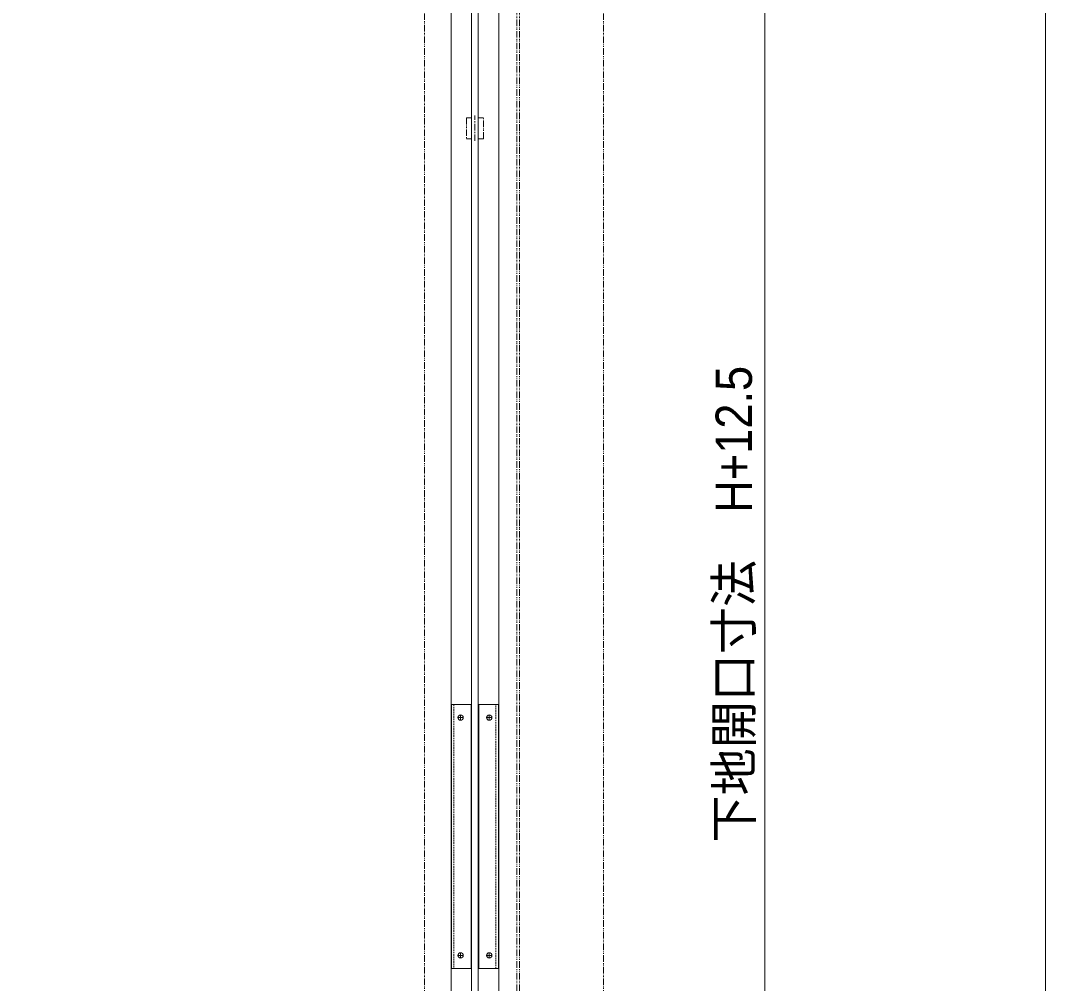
# Model space of a CAD drawing. Units: millimetres, scale not verified. Extents: x -4547 to 4547, y -2284 to 2284.
# Drawn here: x 884 to 1659, y -697 to 32 of the extents above; entities that cross this region are included whole.
import ezdxf
from ezdxf.enums import TextEntityAlignment as Align

# ---------------------------------------------------------------- set-up
doc = ezdxf.new("R2010")
doc.units = ezdxf.units.MM
doc.header["$LTSCALE"] = 20
for name, pattern in [('CHAIN1', [8, 5, -1, 1, -1]), ('DASHED1', [1.8, 1.2, -0.6]), ('DOUBLE_CHAIN1', [8.8, 5, -1, 0.6, -0.6, 0.6, -1])]:
    doc.linetypes.add(name, pattern=pattern)
for name, color, linetype, lineweight in [('0-2_2寸法-1', 7, 'Continuous', 9), ('0-4_3一般', 7, 'Continuous', 9), ('0-5_1図面枠', 7, 'Continuous', 9)]:
    doc.layers.add(name, color=color, linetype=linetype, lineweight=lineweight)
doc.styles.add('ＭＳ Ｐゴシック', font='')
doc.styles.get('ＭＳ Ｐゴシック').set_extended_font_data('MS PGothic')

# ---------------------------------------------------------------- blocks, each defined once
blk = doc.blocks.new('グループ-5')
at = {"layer": '0-4_3一般', "linetype": 'DOUBLE_CHAIN1'}
blk.add_line((52000.6, 15080), (52000.6, -31920), dxfattribs=at)
blk.add_lwpolyline([(52040.6, 15080), (52040.6, -31920), (50600.6, -31920), (50600.6, 15080)], dxfattribs=at)
blk = doc.blocks.new('グループ-9')
at = {"layer": '0-4_3一般'}
blk.add_lwpolyline([(51004.6, 14720), (51724.6, 14720), (51724.6, -31580), (51004.6, -31580)], close=True, dxfattribs=at)
blk = doc.blocks.new('グループ-10')
at = {"layer": '0-4_3一般', "linetype": 'DASHED1'}
for p, q in [((51047.6, -9720), (51047.6, -13720)), ((51681.6, -13720), (51681.6, -9720))]:
    blk.add_line(p, q, dxfattribs=at)
at = {"layer": '0-4_3一般', "linetype": 'CHAIN1'}
for p, q in [((51191.6, -9920), (51103.6, -9920)), ((51147.6, -9964), (51147.6, -9876)), ((51625.6, -9920), (51537.6, -9920)), ((51581.6, -9876), (51581.6, -9964)), ((51147.6, -13564), (51147.6, -13476)), ((51581.6, -13476), (51581.6, -13564)), ((51191.6, -13520), (51103.6, -13520)), ((51625.6, -13520), (51537.6, -13520))]:
    blk.add_line(p, q, dxfattribs=at)
at = {"layer": '0-4_3一般'}
for points in [[(51307.6, -9720), (51307.6, -13720), (51007.6, -13720), (51007.6, -9720)], [(51421.6, -9720), (51721.6, -9720), (51721.6, -13720), (51421.6, -13720)]]:
    blk.add_lwpolyline(points, close=True, dxfattribs=at)
for centre in [(51147.6, -9920), (51581.6, -9920), (51147.6, -13520), (51581.6, -13520)]:
    blk.add_circle(centre, 40, dxfattribs=at)
blk = doc.blocks.new('グループ-11')
at = {"layer": '0-4_3一般'}
for name in ['グループ-5', 'グループ-9', 'グループ-10']:
    blk.add_blockref(name, (0, 0), dxfattribs=at)
blk = doc.blocks.new('グループ-12')
at = {"layer": '0-4_3一般', "linetype": 'DOUBLE_CHAIN1'}
blk.add_line((53310.6, -31920), (53310.6, 15080), dxfattribs=at)
blk = doc.blocks.new('グループ-13')
at = {"layer": '0-4_3一般'}
blk.add_blockref('グループ-12', (0, 0), dxfattribs=at)
blk = doc.blocks.new('グループ-17')
at = {"layer": '0-4_3一般'}
for name in ['グループ-13', 'グループ-11']:
    blk.add_blockref(name, (0, 0), dxfattribs=at)
blk = doc.blocks.new('グループ-18')
at = {"layer": '0-4_3一般'}
blk.add_lwpolyline([(51314.6, 13840), (51414.6, 13840), (51414.6, -30760), (51314.6, -30760)], close=True, dxfattribs=at)
blk.add_blockref('グループ-17', (0, 0), dxfattribs=at)
blk = doc.blocks.new('グループ-110')
at = {"layer": '0-4_3一般', "linetype": 'CHAIN1'}
for p, q in [((51364.6, -1192.2), (51364.6, -806.4)), ((51364.6, -16112.2), (51364.6, -15726.4))]:
    blk.add_line(p, q, dxfattribs=at)
at = {"layer": '0-4_3一般', "linetype": 'DOUBLE_CHAIN1'}
for p, q in [((51234.6, -15760), (51234.6, -16080)), ((51314.6, -15760), (51234.6, -15760)), ((51314.6, -16080), (51314.6, -15760)), ((51494.6, -15760), (51414.6, -15760)), ((51414.6, -15760), (51414.6, -16080)), ((51494.6, -16080), (51494.6, -15760)), ((51234.6, -16080), (51314.6, -16080)), ((51414.6, -16080), (51494.6, -16080))]:
    blk.add_line(p, q, dxfattribs=at)
for points in [[(51314.6, -1160), (51314.6, -840), (51234.6, -840), (51234.6, -1160)], [(51414.6, -840), (51414.6, -1160), (51494.6, -1160), (51494.6, -840)]]:
    blk.add_lwpolyline(points, close=True, dxfattribs=at)
blk = doc.blocks.new('グループ-111')
at = {"layer": '0-4_3一般'}
blk.add_blockref('グループ-110', (0, 0), dxfattribs=at)
blk = doc.blocks.new('グループ-114')
at = {"layer": '0-5_1図面枠'}
blk.add_lwpolyline([(-60000, 41550), (60000, 41550), (60000, -41550), (-60000, -41550)], close=True, dxfattribs=at)
blk = doc.blocks.new('図面枠')
at = {"layer": '0-5_1図面枠'}
blk.add_blockref('グループ-114', (0, 0), dxfattribs=at)

msp = doc.modelspace()

# ---------------------------------------------------------------- linework, layer by layer
at = {"layer": '0-2_2寸法-1'}
msp.add_line((1446.96, 755.24), (1446.96, -1584.74), dxfattribs=at)

# ---------------------------------------------------------------- block references
at = {"layer": '0-4_3一般', "xscale": 0.05, "yscale": 0.05}
for name in ['グループ-18', 'グループ-111']:
    msp.add_blockref(name, (-1340.62, 0), dxfattribs=at)
at = {"layer": '0-5_1図面枠', "xscale": 0.05, "yscale": 0.05}
msp.add_blockref('図面枠', (-1340.62, 0), dxfattribs=at)

# ---------------------------------------------------------------- texts
at = {"layer": '0-2_2寸法-1', "style": 'ＭＳ Ｐゴシック', "width": 0.95}
msp.add_text('下地開口寸法\u3000H+12.5', height=27.51, rotation=90, dxfattribs=at).set_placement((1445.49, -590.54), align=Align.BOTTOM_LEFT)

doc.saveas('drawing.dxf')
